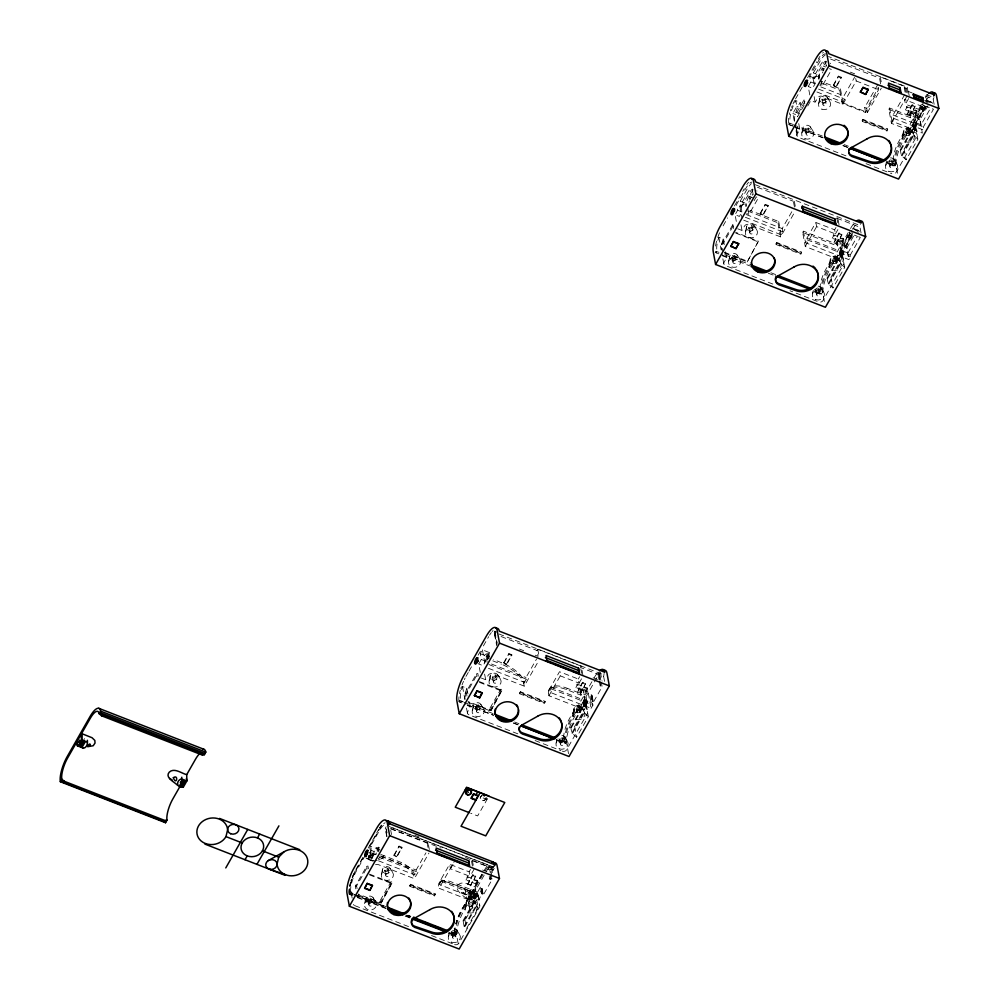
<?xml version="1.0" encoding="UTF-8"?>
<svg xmlns="http://www.w3.org/2000/svg" width="999" height="999" viewBox="0 0 999 999"><rect width="100%" height="100%" fill="white"/><g stroke="black" fill="none" stroke-linecap="round" stroke-linejoin="round"><path stroke-width="0.75" stroke-dasharray="5 3.75" d="M369.33 855.231C369.555 857.791 372.577 851.585 369.155 852.447M376.336 852.909L376.161 854.02M470.766 889.847L470.454 891.533C465.297 892.831 464.697 900.661 472.24 899.862L475.811 893.618L475.661 887.287C471.216 885.526 460.202 878.895 457.092 886.787C455.269 892.744 476.81 906.942 471.316 894.904M465.297 906.83L466.271 901.997M572.989 713.448L573.975 708.628M829.345 264.198L830.331 259.378M902.509 136.001L903.496 131.169M381.468 874.162L382.48 869.342M489.173 680.781L490.172 675.961M745.529 231.543L746.528 226.723M818.693 103.334L819.692 98.514M364.61 903.683L365.634 898.863M472.315 710.301L473.326 705.481M448.414 936.338L449.175 932.729M556.118 742.969L556.88 739.347M728.671 261.064L729.682 256.243M801.835 132.855L802.846 128.034M812.474 293.718L812.974 291.308M885.638 165.509L886.4 161.9M752.884 190.584A8.129 2.46 -68.7 0 0 750.773 193.394L750.724 197.053L749.625 198.976L749.138 196.291L751.298 197.128L751.797 199.812M849.2 232.929L851.373 233.778L851.872 236.463L850.773 238.386L850.274 235.702L848.101 234.852L848.601 237.55L849.699 235.614L849.749 231.968M921.765 109.341L924.587 109.84L925.024 108.254L921.265 106.656L921.765 109.341L922.864 107.405M467.907 693.893L466.845 688.211L462.512 686.525L462.275 687.212A16.271 4.933 -68.7 0 0 460.502 699.188L460.002 702.26L459.69 700.599L462.574 701.723M724.263 244.643L723.201 238.961L718.868 237.275L718.631 237.974A16.271 4.933 -68.7 0 0 716.857 249.95L716.358 253.009L716.046 251.361L719.517 252.522M466.845 688.211L466.695 688.636A16.271 4.933 -68.7 0 0 464.897 695.991L464.96 699.437M723.201 238.961L723.064 239.385A16.271 4.933 -68.7 0 0 721.253 246.753L721.241 249.563M379.657 857.317L379.682 856.63M369.705 854.07L370.604 853.009M481.318 678.034L485.651 679.72L488.211 675.224A3.259 2.785 -10.5 0 1 492.569 673.788L524.225 686.126L538.836 660.501M737.674 228.783L742.007 230.469L744.58 225.986A3.259 2.785 -10.5 0 1 748.925 224.538L780.581 236.875L795.192 211.251M83.079 741.171L84.54 738.598M362.837 857.517L356.119 868.968A19.53 5.919 -68.7 0 0 354.433 872.164M368.219 848.089L378.821 829.182M465.984 676.435L468.256 672.464M469.006 671.128L472.789 664.497M478.096 655.219L480.369 651.236M483.391 645.928L488.686 636.65M723.101 225.861L727.634 217.907M734.452 205.969L739.747 196.691M742.781 191.383L744.292 188.724M795.504 98.988L802.309 87.05M807.617 77.76L816.695 61.851M363.087 857.866L356.268 869.792A17.895 5.42 -68.7 0 0 349.9 893.006M369.892 845.928L378.971 830.007A17.895 5.42 -68.7 0 1 385.164 822.689M480.282 672.414L478.708 663.985L481.281 659.49L480.207 653.708L482.405 649.85L489.622 652.672L490.159 655.556M735.714 213.611L737.637 210.24L736.563 204.458L745.354 189.061A16.271 4.933 -68.7 0 1 751.91 182.08M809.789 94.955L808.228 86.526L810.801 82.03L809.727 76.249L818.518 60.852A16.271 4.933 -68.7 0 1 825.624 53.859M365.422 855.169L356.568 870.678A16.271 4.933 -68.7 0 0 350.774 891.782L349.313 894.342A19.53 5.919 -68.7 0 1 349.475 887.849M753.121 194.33L752.322 189.985A8.129 2.46 -68.7 0 0 747.889 192.27L739.834 206.393L741.283 206.955L740.209 201.174L746.802 189.623A16.271 4.933 -68.7 0 1 751.398 183.654M826.285 66.121L825.474 61.776A8.129 2.46 -68.7 0 0 821.053 64.061L812.999 78.184L814.435 78.746L813.361 72.964L819.954 61.414A16.271 4.933 -68.7 0 1 825.249 54.945M494.218 632.442L494.942 631.156L496.391 631.718L495.292 633.641L494.218 632.442L496.665 645.654M369.742 852.884L371.203 850.324L373.514 851.223L374.126 854.52L371.203 859.664L368.893 858.753L368.481 856.555M365.934 857.804C368.394 862.349 372.652 848.813 370.554 846.178L379.27 830.893A16.271 4.933 -68.7 0 1 385.826 823.913M794.155 120.504L792.856 113.486L796.877 106.418L795.803 100.637L800.137 102.323L801.21 108.117L796.877 106.418M386.725 836.513L385.214 828.371L386.138 826.76M368.893 858.753L371.815 853.621L371.203 850.324M371.203 859.664L370.579 856.355L373.514 851.223M387.013 836.538L385.751 829.757L386.301 828.795L385.214 828.371M741.283 206.955L749.337 192.832A8.129 2.46 -68.7 0 1 753.109 189.41L751.673 188.848M814.435 78.746L822.489 64.623A8.129 2.46 -68.7 0 1 825.524 61.201M352.073 895.416L349.163 894.292L349.825 893.131L352.709 894.267M461.925 702.884L459.028 701.76L459.69 700.599M716.046 251.361L715.384 252.51L749.662 265.834M378.446 851.86L377.759 848.139L376.673 847.726L372.103 855.743A3.259 2.785 -10.5 0 1 375.774 854.12M487.15 662.349L486.001 656.156L486.725 654.869L488.136 658.865M792.407 125.924L789.51 124.8L790.009 121.741A16.271 4.933 -68.7 0 1 795.803 100.637M355.794 888.885L355.294 886.188L366.645 866.295L367.944 866.033L368.444 868.718M465.659 696.34L465.172 693.656L476.523 673.763L477.809 673.501L478.309 676.186M721.528 244.418L732.879 224.525L734.165 224.251L722.814 244.156L721.528 244.418L722.764 251.124M804.058 105.257L797.464 116.808L796.702 112.675L804.02 99.838L805.469 100.4L797.19 115.172L792.856 113.486M487.45 655.144L488.536 654.782L489.223 658.503M749.138 196.291L748.588 197.253A8.129 2.46 -68.7 0 0 745.616 206.381M824.462 68.919L822.289 68.082L821.74 69.043A8.129 2.46 -68.7 0 0 818.78 78.933M822.289 68.082L822.789 70.767L823.888 68.844L823.938 65.185A8.129 2.46 -68.7 0 1 826.523 62M377.759 848.139L378.309 847.177L379.395 847.602L376.461 852.734M357.093 888.611L356.593 885.926L367.944 866.033M466.958 696.078L466.458 693.393L477.809 673.501M487.899 659.19L487.437 656.718L488.536 654.782M489.435 656.842L488.898 653.945L489.622 652.672M740.209 201.174L745.991 203.421L745.254 204.708A3.259 2.785 -10.5 0 0 740.896 206.144L736.563 204.458M818.955 79.396L818.418 76.498L819.143 75.212L813.361 72.964M480.207 653.708L484.54 655.394L485.614 661.176L483.054 665.671L478.708 663.985M740.896 206.144L741.97 211.938L739.41 216.421L735.077 214.735L736.638 223.164M809.727 76.249L814.06 77.934L815.134 83.729L812.562 88.212L808.228 86.526M385.651 907.929L352.51 895.017L353.171 893.868L350.774 891.782M751.298 197.128L750.749 198.089A8.129 2.46 -68.7 0 0 749.75 200.075M752.397 195.205L752.946 194.243M807.754 105.969L810.838 100.574L815.172 102.26L817.731 97.777A3.259 2.785 -10.5 0 1 822.09 96.329L842.319 104.221L843.044 102.934L867.469 112.45L881.343 88.124M754.083 200.749L756.28 196.903L758.441 197.74L748.925 214.423L746.753 213.586M822.115 81.531L819.917 85.377L822.09 86.226L831.605 69.53L829.445 68.694M469.48 702.409L470.267 706.668L467.357 712.387A3.259 2.785 -10.5 0 0 469.13 714.859L517.882 733.853M725.574 251.748L726.623 257.43L723.713 263.149A3.259 2.785 -10.5 0 0 725.486 265.609L775.674 285.165M798.75 123.601L799.787 129.221L796.877 134.94A3.259 2.785 -10.5 0 0 798.651 137.4L845.966 155.844M524.225 686.126L523.763 683.641A22.777 9.528 29.7 0 0 501.398 664.185L502.122 662.911L493.556 659.565M393.931 855.094L399.063 846.103L401.948 847.239L396.978 857.042L393.931 855.094L396.978 857.042M503.796 662.562L508.928 653.571L511.813 654.707L506.843 664.51L503.796 662.562L506.843 664.51M760.152 213.311L765.284 204.333L768.169 205.457L763.199 215.272L760.152 213.311L763.199 215.272M833.316 85.102L838.448 76.124L841.333 77.248L836.363 87.063L833.316 85.102L836.363 87.063M394.081 855.918L399.063 846.103M503.958 663.386L508.928 653.571M760.314 214.136L765.284 204.333M833.466 85.939L838.448 76.124M396.828 856.218L401.948 847.239M506.693 663.686L511.813 654.707M763.049 214.435L768.169 205.457M836.213 86.239L841.333 77.248M842.319 104.221L839.709 90.16L840.446 88.886L820.216 80.994M358.204 894.804L379.907 903.258L379.608 901.61L390.959 881.717L392.395 882.279L381.206 902.996L358.079 893.993M468.069 702.272L489.772 710.726L489.473 709.078L500.824 689.173L502.272 689.747L491.071 710.464L467.957 701.448M379.907 903.258L391.258 883.366L390.959 881.717M489.772 710.726L501.136 690.833L500.824 689.173M381.206 902.996L392.395 882.279M491.071 710.464L502.272 689.747M724.425 253.022L747.215 261.9L758.416 241.184L735.664 232.317M747.215 261.9L758.416 241.184M816.895 91.97L842.894 102.11L844.542 99.213L843.93 95.916L854.532 77.348M878.133 87.225L878.596 89.698L865.596 112.487L843.206 103.759L856.205 80.969L855.743 78.496M780.581 236.875L777.971 222.827L778.708 221.541L749.937 210.327M427.959 847.402L427.16 843.056L427.884 841.782L429.732 851.697M535.214 655.194L538.099 656.318L537.025 650.524L537.762 649.25L581.243 666.196L583.079 676.098M794.455 207.068L793.381 201.286L794.118 200L795.953 209.915M416.458 871.677L379.745 857.379L377.922 860.589L414.635 874.887L416.458 871.677L416.146 870.029L425.961 852.821M523.763 683.641L526.323 679.145L526.011 677.497L536.588 658.965M743.718 220.18L781.156 234.765L782.804 231.88L782.18 228.571L792.157 211.101M409.802 885.526L410.527 884.24L435.239 893.868L434.652 895.978L409.952 886.35L409.802 885.526L434.503 895.154L434.652 895.978M519.667 692.994L520.392 691.708L545.104 701.335L544.53 703.446L519.817 693.818L519.667 692.994L544.368 702.622L544.53 703.446M776.023 243.744L776.76 242.457L801.46 252.085L800.886 254.196L776.173 244.568L776.023 243.744L800.723 253.371L800.886 254.196M409.952 886.35L410.527 884.24M375.562 864.709A3.259 2.785 -10.5 0 1 378.371 864.635L414.36 878.658L428.958 853.034M519.817 693.818L520.392 691.708M776.173 244.568L776.76 242.457M880.619 83.928L879.545 78.147L880.281 76.861L904.982 86.488L906.293 93.569M865.596 112.487L864.684 107.53L877.684 84.74M867.469 112.45L866.707 108.317L878.296 87.987M862.187 120.604L862.924 119.318L887.624 128.946L887.05 131.056L862.337 121.428L862.187 120.604L886.9 130.232L887.05 131.056M862.337 121.428L862.924 119.318M802.672 232.455L803.408 231.169L838.086 244.68L837.349 245.966L802.672 232.455L805.281 246.503L842.12 260.864A3.259 2.785 -10.5 0 1 843.543 264.548L823.039 300.487A3.259 2.785 -10.5 0 1 818.681 301.935L790.009 290.759M549.175 689.435L549.912 688.161M490.621 874.487L491.371 878.558L492.457 878.983L483.304 895.017L482.217 894.605L482.767 893.63L481.618 887.437L480.531 887.012L481.68 893.218L479.058 899.999L439.323 884.515L441.158 881.305L440.846 879.657L449.637 864.247L469.143 871.852L469.98 876.398L450.487 868.793L449.637 864.247M562.325 751.173A3.259 2.785 -10.5 0 0 566.683 749.737L587.187 713.798A3.259 2.785 -10.5 0 0 585.764 710.102L548.926 695.741L548.463 693.269L551.023 688.773L550.711 687.125L559.502 671.715L578.284 679.033L579.058 683.166L560.277 675.848L559.502 671.715M855.469 230.569A8.129 2.46 -68.7 0 1 857.791 231.094L858.865 236.875L860.314 237.437L850.236 255.095L850.549 256.743L848.9 259.628L805.556 242.732L807.192 239.847L806.892 238.199L815.858 222.477L834.652 229.795L835.414 233.916L816.633 226.598L815.858 222.477M439.085 883.203L439.81 881.917M487.587 798.526L477.647 815.933L470.654 813.211M434.503 895.154L435.239 893.868M544.368 702.622L545.104 701.335M800.723 253.371L801.46 252.085M454.62 944.554A3.259 2.785 -10.5 0 0 458.978 943.118L479.483 907.179A3.259 2.785 -10.5 0 0 478.059 903.483L439.048 888.273L454.433 861.313M548.926 695.741L560.277 675.848M805.281 246.503L816.633 226.598M450.487 868.793L454.508 861.737M888.835 109.316L889.572 108.029L911.238 116.471L910.514 117.757L888.835 109.316L891.445 123.364L915.284 132.655A3.259 2.785 -10.5 0 1 916.707 136.339L896.203 172.278A3.259 2.785 -10.5 0 1 892.519 173.913M905.057 92.108L904.257 87.775L904.982 86.488M907.229 92.957L906.418 88.611L907.229 87.2L828.483 56.518M927.971 105.732L919.917 119.855L922.364 133.079L892.02 121.254L893.668 118.357L893.056 115.06L904.557 94.905M566.545 689.585L567.282 688.299L581.73 693.93L580.993 695.217L566.545 689.585A22.777 9.528 29.7 0 0 548.463 693.269M886.9 130.232L887.624 128.946M581.243 666.196L580.519 667.482L603.633 676.485L604.707 682.267M837.674 222.565L836.875 218.232L837.599 216.945L839.435 226.86M891.445 123.364L906.817 96.404M472.44 866.083L471.366 860.289L472.102 859.015L474.013 869.33L469.98 876.398M926.16 106.493L923.476 111.201L905.419 104.158L909.452 97.103M578.284 679.033L579.607 676.723M834.652 229.795L835.963 227.485M469.143 871.852L470.467 869.542M472.49 882.554L476.111 883.965L475.949 883.141L472.34 881.73L470.666 885.763L467.769 884.639L469.605 881.43L465.996 880.019L467.307 876.623L470.916 878.034L471.066 878.858L467.457 877.459L467.307 876.623M582.367 690.022L585.976 691.433L585.826 690.609L582.205 689.198L580.531 693.231L577.634 692.107L579.47 688.898L575.861 687.487L577.172 684.09L580.781 685.501L580.931 686.325L577.322 684.914L577.172 684.09M838.723 240.771L842.332 242.183L842.182 241.358L838.561 239.947L836.887 243.981L834.003 242.857L835.826 239.648L832.217 238.237L833.528 234.852L837.137 236.251L837.299 237.088L833.678 235.677L833.528 234.852M911.875 112.562L915.496 113.973L915.334 113.149L911.725 111.738L910.052 115.772L907.154 114.648L908.99 111.438L905.381 110.04L906.692 106.643L910.301 108.042L910.451 108.879L906.842 107.467L906.692 106.643M465.996 880.019L467.457 877.459M575.861 687.487L577.322 684.914M832.217 238.237L833.678 235.677M905.381 110.04L906.842 107.467M579.058 683.166L581.743 678.458M835.414 233.916L838.773 228.034M467.769 884.639L469.455 880.606L465.834 879.195M470.916 878.034L472.752 874.824L475.636 875.948L473.963 879.982L477.572 881.393L476.111 883.965M577.634 692.107L579.32 688.074L575.711 686.663M580.781 685.501L582.617 682.292L585.501 683.416L583.828 687.449L587.437 688.86L585.976 691.433M834.003 242.857L835.676 238.823L832.067 237.412M837.137 236.251L838.973 233.042L841.857 234.178L840.184 238.212L843.793 239.623L842.332 242.183M907.154 114.648L908.84 110.614L905.219 109.203M910.301 108.042L912.137 104.845L915.022 105.969L913.348 110.002L916.957 111.413L915.496 113.973M471.066 878.858L472.752 874.824M580.931 686.325L582.617 682.292M837.299 237.088L838.973 233.042M910.451 108.879L912.137 104.845M580.993 695.217L579.919 689.422L580.656 688.149L587.874 690.958L591.096 708.316L549.188 691.982A22.777 9.528 29.7 0 1 567.282 688.299M837.349 245.966L836.275 240.185L837.012 238.898L844.23 241.708L845.304 247.502L846.752 248.064L848.9 259.628M910.514 117.757L909.44 111.975L910.176 110.689L917.394 113.499L918.468 119.293L919.917 119.855M470.666 885.763L472.34 881.73M473.963 879.982L475.636 875.948M582.205 689.198L580.382 692.407L577.484 691.283M583.828 687.449L585.501 683.416M838.561 239.947L836.737 243.157L833.84 242.033M840.184 238.212L841.857 234.178M910.052 115.772L911.725 111.738M913.348 110.002L915.022 105.969M468.194 894.53L471.116 889.397L473.426 890.296L474.038 893.606L471.116 898.738L468.806 897.839L468.194 894.53L470.504 895.429L471.116 898.738M931.068 96.491L925.286 94.243L924.475 95.654L933.153 99.038L934.227 104.82M578.846 705.431L579.457 708.728L581.63 709.577L581.006 706.268L576.923 705.519L569.592 718.356A16.271 4.933 -68.7 0 0 563.873 734.565L563.411 739.297L563.723 740.958L566.271 741.945L565.471 743.356L555.357 739.422M835.201 256.181L835.813 259.49L837.986 260.327L837.374 257.03L833.278 256.268L825.948 269.106A16.271 4.933 -68.7 0 0 820.229 285.314L820.079 291.708A3.259 2.785 -10.5 0 1 817.482 292.195L814.672 291.171M908.366 127.972L908.978 131.281L911.138 132.13L910.526 128.821L906.443 128.059L899.112 140.896A16.271 4.933 -68.7 0 0 893.381 157.118L892.931 161.85L893.243 163.499L895.791 164.498L894.992 165.909L886.325 162.525M475.949 883.141L477.422 880.569L473.801 879.157M585.826 690.609L587.287 688.036L583.678 686.625M842.182 241.358L843.643 238.786L840.034 237.387M915.334 113.149L916.807 110.577L913.186 109.178M481.88 874.212L461.438 910.027A19.53 5.919 -68.7 0 0 455.769 923.813M482.03 874.262L461.588 910.077A19.53 5.919 -68.7 0 0 455.906 923.875M591.895 681.73L571.453 717.544A19.53 5.919 -68.7 0 0 564.51 742.869L555.432 739.285M848.251 232.492L827.809 268.294A19.53 5.919 -68.7 0 0 820.866 293.619L821.528 292.457L821.827 294.118L813.161 290.734M921.415 104.283L900.973 140.085A19.53 5.919 -68.7 0 0 894.018 165.409L886.8 162.6M468.806 897.839L471.728 892.706L471.116 889.397M470.504 895.429L473.426 890.296M482.992 874.45L461.75 911.675A16.271 4.933 -68.7 0 0 455.956 932.779L454.495 935.339A19.53 5.919 -68.7 0 1 455.319 925.549M915.846 122.677L921.053 124.788L930.581 108.104L925.524 106.131L915.996 122.827L915.009 117.445L923.8 102.048M581.006 706.268L579.083 706.355L571.765 719.193A16.271 4.933 -68.7 0 0 565.971 740.296L566.271 741.945M581.63 709.577L586.75 700.599L585.676 694.804L587.874 690.958M598.963 679.495L597.877 673.626L598.975 671.69L600.337 679.045M837.374 257.03L835.439 257.118L828.121 269.955A16.271 4.933 -68.7 0 0 822.327 291.046L821.827 294.118M844.23 241.708L842.032 245.567L843.106 251.348L837.986 260.327M848.101 234.852L847.552 235.826A8.129 2.46 -68.7 0 0 844.654 246.366L839.872 244.718A3.259 2.785 -10.5 0 0 838.448 241.021L836.275 240.185M910.526 128.821L908.603 128.908L901.285 141.746A16.271 4.933 -68.7 0 0 895.491 162.837L895.791 164.498M911.138 132.13L916.27 123.139L915.196 117.358L917.394 113.499M921.265 106.656L920.716 107.617A8.129 2.46 -68.7 0 0 917.819 118.157L915.009 117.445M599.687 679.782L598.963 673.264L601.048 680.893M484.19 875.112L463.761 910.926A19.53 5.919 -68.7 0 0 456.805 936.238L458.391 944.779M850.411 233.329L829.982 269.143A19.53 5.919 -68.7 0 0 823.026 294.468L824.612 302.997M923.576 105.12L903.146 140.934A19.53 5.919 -68.7 0 0 896.19 166.259L897.776 174.788M579.457 708.728L584.59 699.75L583.516 693.968A3.259 2.785 -10.5 0 0 582.092 690.272L579.919 689.422M835.813 259.49L840.946 250.499L839.872 244.718M908.978 131.281L914.097 122.29L913.036 116.508A3.259 2.785 -10.5 0 0 911.6 112.812L909.44 111.975M850.274 235.702L849.724 236.663A8.129 2.46 -68.7 0 0 846.827 247.215L847.901 252.997L842.844 251.024L841.845 245.654A35.19 10.652 -68.7 0 0 849.887 232.168M491.958 876.26L490.696 869.48L487.974 869.592L490.172 865.746L490.859 869.455L493.031 870.304L494.567 867.607L494.268 865.958M917.894 118.581L926.685 103.172M570.766 727.26L582.479 706.718L586.351 705.931L588.349 716.67L576.623 737.212L571.828 733.041L570.766 727.26L574.637 726.473L586.351 705.931M827.122 278.009L838.835 257.48L842.706 256.681L844.704 267.432L832.979 287.962L828.196 283.791L827.122 278.009L830.993 277.223L842.706 256.681M900.274 149.8L912 129.271L915.871 128.471L917.869 139.223L906.143 159.753L901.348 155.594L900.274 149.8L904.157 149.013L915.871 128.471M842.881 251.036A3.259 0.987 -68.7 0 1 841.42 256.231A3.259 0.987 -68.7 0 1 840.296 254.508A3.259 0.987 -68.7 0 1 842.881 251.036L852.359 234.34L851.61 230.319M449.038 932.641L453.359 934.327L454.021 933.166L455.956 932.779M492.032 866.545L491.371 867.706L493.319 867.307L493.968 866.158M845.304 247.502L852.634 234.665M918.468 119.293L925.786 106.456M479.058 899.999L477.597 892.144L480.531 887.012M490.696 869.48L492.345 866.583L391.183 827.247L390.522 828.408L440.946 848.051M571.478 727.534L583.204 707.005M827.846 278.296L839.56 257.754M900.998 150.087L912.724 129.545M490.859 869.455L491.595 868.181L471.366 860.289M591.121 694.767L592.27 700.961L591.171 702.884L590.022 696.69L591.121 694.767L591.845 695.042L592.632 701.885L593.356 702.172L602.135 686.763L601.323 682.354M482.217 894.605L481.068 888.398L481.618 887.437M846.752 248.064L854.807 233.941M450.961 932.554L455.294 934.24L454.632 935.401A19.53 5.919 -68.7 0 1 455.094 927.297M463.061 920.641L474.775 900.099L476.723 899.699L478.246 907.966L466.533 928.508L464.135 926.423L463.061 920.641L464.997 920.241L476.723 899.699M564.51 742.869L565.159 741.708L557.942 738.898M592.632 701.885L591.845 695.042M894.018 165.409L894.679 164.248L886.013 160.876M463.786 920.916L475.499 900.386M481.068 888.398L482.155 888.823L477.572 896.852A3.259 2.785 -10.5 0 0 476.148 893.156L450.861 883.303A15.46 6.469 29.7 0 0 438.598 885.801L439.048 888.273M591.096 708.316L592.919 705.107L591.47 697.252L592.207 695.966L591.483 695.691M448.376 933.078L455.606 935.888L457.142 933.203A3.259 2.785 -10.5 0 1 452.784 934.639M603.633 676.485L604.133 673.426M861.063 233.029L859.989 227.248L860.489 224.176M933.153 99.038L933.953 97.627M571.828 733.041L583.553 712.499L582.479 706.718M828.196 283.791L839.909 263.261L838.835 257.48M901.348 155.594L913.074 135.052L912 129.271M572.552 733.328L584.278 712.786L583.553 712.499M828.908 284.078L840.634 263.536L839.909 263.261M902.072 155.869L913.798 135.327L913.074 135.052M491.371 878.558L490.821 879.52L489.735 879.095L491.933 875.249M847.901 252.997L857.417 236.313L852.359 234.34M464.135 926.423L475.849 905.881L474.775 900.099M599.238 680.968L600.324 686.837L602.135 686.763M464.86 926.697L476.573 906.168L475.849 905.881M893.668 118.357L924.013 130.182L923.401 126.885L933.466 109.228L932.03 108.666M474.1 893.78L473.126 896.428M473.489 896.44L474.388 893.63L471.728 892.706M379.333 857.829L378.221 858.728M915.246 124.188C913.148 125.312 914.247 129.158 915.321 125.387C915.534 120.867 909.664 126.948 914.135 127.235M373.401 860.526L372.04 860.863L366.695 858.778M907.229 87.2L907.991 91.334L911.138 92.32M371.803 856.967C375.799 851.785 368.681 856.168 373.389 857.579M912.686 126.673L913.81 123.626M840.646 251.835C837.574 253.159 840.921 257.542 842.032 253.996C842.232 250.287 840.371 252.884 839.522 254.882M842.194 252.472L840.971 255.444M584.29 701.086C581.218 702.397 584.565 706.78 585.676 703.246C586.001 699.587 583.94 702.097 583.166 704.133M585.726 701.648L584.615 704.695M470.517 892.095C467.619 894.717 470.791 896.228 470.629 892.169C460.027 883.765 460.089 894.904 469.405 895.141M472.827 892.994C468.981 894.917 474.812 899.562 475.799 895.778C476.398 892.032 472.028 892.881 471.715 896.041M475.861 894.18L474.75 897.227M474.525 893.68L473.214 895.004L473.451 896.627M372.252 860.876C376.261 861.65 387.2 858.278 383.266 852.209M465.172 693.656L466.458 693.393M355.294 886.188L356.593 885.926M453.359 934.327L455.294 933.928L450.974 932.242M379.732 859.365L378.534 859.477M464.173 893.106C466.72 893.755 465.846 889.697 463.948 889.535M736.987 257.143L735.776 256.88A6.119 5.245 -10.5 0 0 728.583 263.324A6.119 5.245 -10.5 0 0 737.811 266.396A6.119 5.245 -10.5 0 0 738.161 257.667L737.137 257.205M480.631 706.393L479.408 706.118A6.119 5.245 -10.5 0 0 472.227 712.574A6.119 5.245 -10.5 0 0 481.443 715.634A6.119 5.245 -10.5 0 0 481.805 706.917L480.781 706.455M887.836 162.962L890.633 163.986A3.259 2.785 -10.5 0 0 893.243 163.499M558.316 740.421L561.113 741.445A3.259 2.785 -10.5 0 0 563.723 740.958M830.556 59.053L879.545 78.147M904.257 87.775L906.418 88.611M907.991 91.334L912.162 92.957M926.685 100.337L928.858 101.186M930.306 101.748L931.742 102.31M924.525 100.762L927.334 101.473A8.129 2.46 -68.7 0 0 925.499 100.574M850.361 72.14L854.682 73.826M823.388 66.159L825.561 66.995M922.626 106.568L904.557 99.538L905.419 104.158M856.205 80.969L878.596 89.698M922.427 108.991L924.587 109.84M838.598 76.948L841.483 78.072M912.287 105.669L915.171 106.793M907.005 113.824L909.889 114.947M913.036 116.508L915.196 117.358M822.377 83.404L839.709 90.16M810.801 82.03L815.134 83.729M914.097 122.29L916.27 123.139M820.816 86.901L843.93 95.916M893.056 115.06L923.401 126.885M818.543 89.086L844.542 99.213M864.684 107.53L866.707 108.317M913.536 128.759L914.26 129.033M906.443 128.059L908.603 128.908M863.074 120.155L887.774 129.783M796.702 112.675L798.139 113.237M790.321 123.389L792.682 124.313M822.439 136.101L789.21 123.152L789.51 124.8M844.118 144.543L848.451 146.241M788.548 124.301L792.881 125.999M794.33 126.561L823.226 137.812M843.044 145.504L847.789 147.39M793.855 126.486L822.751 137.75M842.969 145.642L847.314 147.328M795.454 127.535L799.787 129.221M866.033 163.661L891.845 173.726M755.319 184.728L860.788 225.824M757.404 187.263L793.381 201.286M836.875 218.232L859.989 227.248M853.533 228.546L855.693 229.395M857.142 229.957L858.591 230.519M750.724 197.053L752.896 197.889M849.699 235.614L851.872 236.463M849.262 237.2L851.435 238.049M765.434 205.157L768.331 206.281M839.123 233.878L842.02 235.002M848.601 237.55L850.773 238.386M747.764 211.051L777.971 222.827M842.681 250.886L843.406 251.161M737.637 210.24L741.97 211.938M840.946 250.499L843.106 251.348M746.203 214.548L782.18 228.571M806.892 238.199L850.236 255.095M807.192 239.847L850.549 256.743M745.366 217.282L782.804 231.88M840.371 256.968L841.096 257.243M833.278 256.268L835.439 257.118M776.91 243.294L801.61 252.922M735.788 233.129L758.566 242.008M724.312 252.21L747.065 261.076M724.712 254.733L749.275 264.31M770.953 272.752L776.735 275.012M814.297 289.648L822.639 292.707M768.368 273.276L774.625 275.599M722.289 255.744L726.623 257.43M498.963 633.965L604.432 675.074M597.877 673.626L598.601 673.9M501.036 636.5L537.025 650.524M519.38 649.025L523.701 650.699M593.144 677.772L597.477 679.457M509.078 654.407L511.975 655.531M582.767 683.116L585.651 684.24M583.516 693.968L585.676 694.804M486.001 656.156L487.437 656.718M590.022 696.69L591.47 697.252M492.819 660.851L501.398 664.185M592.27 700.961L592.994 701.248M586.326 700.124L587.05 700.411M481.281 659.49L485.614 661.176M584.59 699.75L586.75 700.599M491.471 664.035L526.011 677.497M550.711 687.125L592.619 703.446M488.886 664.56L526.323 679.145M551.023 688.773L592.919 705.107M488.486 668.319L524.5 682.354A22.777 9.528 29.7 0 0 502.122 662.911M584.015 706.206L584.74 706.493M576.923 705.519L579.083 706.355M520.554 692.532L545.254 702.16M479.308 681.555L502.422 690.571M479.458 682.379L501.136 690.833M489.473 709.078L490.921 709.64M460.801 700.848L463.161 701.76M464.023 702.297L492.919 713.548M514.597 722.002L518.931 723.688M467.295 704.944L493.706 715.272M513.523 722.964L518.269 724.849M467.22 705.069L493.231 715.209M513.461 723.089L517.794 724.774M467.382 705.544L470.267 706.668M535.089 740.559L560.889 750.624M483.191 797.964L486.863 799.4M414.722 835.276L419.043 836.95M389.098 826.498L494.567 867.607M465.447 857.604L491.608 867.869M390.459 828.758L427.16 843.056M385.751 829.757L386.838 830.181M482.554 870.017L486.888 871.702M399.213 846.94L402.098 848.064M472.902 875.648L475.786 876.785M467.619 883.815L470.504 884.939M379.882 849.812L370.554 846.178L369.767 847.552L370.691 852.497L376.036 854.582M481.68 893.218L482.767 893.63M380.769 854.42L401.248 862.462A15.46 6.469 29.7 0 1 414.635 874.887M477.597 892.144L451.598 882.017A15.46 6.469 29.7 0 0 439.323 884.515M476.461 892.656L477.185 892.944M380.631 855.931L400.524 863.735A15.46 6.469 29.7 0 1 413.898 876.173L414.36 878.658M380.856 856.268L416.146 870.029M440.846 879.657L480.581 895.141M470.454 891.533L475.811 893.618L474.887 888.648M371.815 853.621L374.5 854.532M441.158 881.305L480.894 896.79M368.044 855.506L370.579 856.355M368.094 856.205L373.414 858.278M474.15 898.75L474.875 899.025M367.12 858.753L372.465 860.838M410.689 885.064L435.389 894.692M369.43 874.088L392.557 883.104M369.593 874.924L391.258 883.366M379.608 901.61L381.044 902.172M357.492 895.554L386.301 906.78M407.917 915.196L410.801 916.32M451.136 932.042L454.021 933.166M352.997 894.055L350.112 892.931L352.51 895.017M354.433 894.617L386.138 906.98M407.754 915.396L410.626 916.52M354.158 894.829L385.939 907.217M406.168 915.096L410.502 916.782M405.819 915.796L410.139 917.482M357.355 897.601L386.326 908.74M405.132 916.108L411.288 918.506M354.932 905.706L411.276 927.659M431.506 935.551L453.184 943.993M471.803 899.887L470.541 896.265L458.578 891.058M373.089 899.837L374.113 900.299A6.119 5.245 -10.5 0 1 373.751 909.015A6.119 5.245 -10.5 0 1 364.523 905.956A6.119 5.245 -10.5 0 1 371.715 899.5L372.927 899.774L371.066 899.812M473.051 896.54L474.587 893.855M913.798 135.327L917.869 139.223M840.634 263.536L844.704 267.432M584.278 712.786L588.349 716.67M476.573 906.168L478.246 907.966M894.117 159.515L896.865 163.736M810.314 126.848L813.061 131.081M820.953 287.712L823.7 291.945M737.15 255.057L739.897 259.29M564.597 736.962L567.345 741.183M480.794 704.307L483.541 708.528M456.893 930.344L459.64 934.564M373.089 897.676L375.836 901.91M827.16 97.328L829.894 101.561M753.995 225.537L756.73 229.77M497.639 674.787L500.374 679.02M389.935 868.156L392.682 872.389M910.963 129.982L913.685 134.228M837.799 258.192L840.521 262.437M581.443 707.442L584.165 711.688M473.738 900.823L476.461 905.057M832.567 260.627L833.216 263.261M576.198 709.864L576.86 712.499M468.506 903.246L469.542 908.004M796.066 128.109L797.589 134.615L796.515 128.684M815.634 289.747L816.832 295.254M748.676 227.572L749.874 233.079M731.83 257.093L733.029 262.6M559.278 738.998L560.464 744.505M492.32 676.822L493.518 682.317M475.474 706.343L476.673 711.85M451.573 932.379L452.772 937.886M384.615 870.191L385.814 875.698M367.769 899.712L368.968 905.219M916.533 132.018L913.311 114.66M843.368 260.227L840.147 242.869M587.012 709.477L583.791 692.12M927.234 102.672L925.286 94.243M925.024 108.254L924.525 105.569L922.364 104.72L923.476 111.201M923.925 110.177L923.426 107.492L922.876 108.454A8.129 2.46 -68.7 0 0 919.979 119.006L921.053 124.788M916.807 110.577L916.957 111.413M908.366 91.234L909.177 95.642M910.176 110.689L911.238 116.471M908.84 110.614L908.99 111.438M909.028 131.706A1.623 1.399 -10.5 0 1 906.68 133.142A1.623 1.399 -10.5 0 1 906.53 130.719A1.623 1.399 -10.5 0 1 909.028 131.706L909.527 134.39A1.623 1.399 -10.5 0 1 907.179 135.827A1.623 1.399 -10.5 0 1 907.03 133.404A1.623 1.399 -10.5 0 1 909.527 134.39M905.793 132.005L906.293 134.69M904.157 149.013L906.143 159.753M889.572 108.029L892.02 121.254M880.281 76.861L882.117 86.776M894.679 164.248L894.992 165.909M892.182 161.226L893.143 166.383A1.623 1.399 -10.5 0 1 890.796 167.82A1.623 1.399 -10.5 0 1 890.646 165.409A1.623 1.399 -10.5 0 1 893.143 166.383M888.948 161.526L889.909 166.696M840.446 88.886L842.894 102.11M843.044 102.934L843.206 103.759M825.236 99.038A1.623 1.399 -10.5 0 1 822.889 100.474A1.623 1.399 -10.5 0 1 822.726 98.064A1.623 1.399 -10.5 0 1 825.236 99.038L826.185 104.208A1.623 1.399 -10.5 0 1 823.838 105.644A1.623 1.399 -10.5 0 1 823.688 103.234A1.623 1.399 -10.5 0 1 826.185 104.208M821.016 80.432L822.09 86.226M819.143 75.212L819.679 78.109M822.002 99.351L822.951 104.508M843.643 238.786L843.793 239.623M812.999 78.184L814.36 85.527M814.135 96.641L815.172 102.26M837.012 238.898L838.086 244.68M835.676 238.823L835.826 239.648M804.02 99.838L804.794 103.971M808.391 128.559A1.623 1.399 -10.5 0 1 806.031 129.995A1.623 1.399 -10.5 0 1 805.881 127.585A1.623 1.399 -10.5 0 1 808.391 128.559L809.34 133.729A1.623 1.399 -10.5 0 1 806.992 135.165A1.623 1.399 -10.5 0 1 806.842 132.755A1.623 1.399 -10.5 0 1 809.34 133.729M805.157 128.871L806.106 134.041M830.993 277.223L832.979 287.962M796.94 135.564L795.154 125.799M803.408 231.169L805.556 242.732M778.708 221.541L781.156 234.765M747.851 208.641L748.925 214.423M745.991 203.421L746.515 206.318M739.834 206.393L742.007 218.144M740.971 224.85L742.007 230.469M732.879 224.525L733.628 228.546M718.868 237.275L721.241 250.062M723.788 263.761L721.99 254.008M600.424 672.265L602.06 681.068M598.963 673.264L600.062 679.133M599.962 681.243L601.048 687.125M592.207 695.966L593.356 702.172M587.287 688.036L587.437 688.86M580.781 668.918L581.58 673.264M580.656 688.149L581.73 693.93M579.32 688.074L579.47 688.898M574.637 726.473L576.623 737.212M568.518 753.671L566.67 743.706A19.53 5.919 -68.7 0 1 573.626 718.393L596.328 678.596A19.53 5.919 -68.7 0 1 599.837 673.463M565.159 741.708L565.471 743.356M537.762 649.25L539.335 657.742M494.942 631.156L497.127 642.906M494.942 632.717L497.115 644.467M494.567 633.366L496.478 643.643M487.812 654.507L488.511 658.229M486.725 654.869L487.649 659.827M482.405 649.85L484.815 662.874M484.615 674.1L485.651 679.72M476.523 673.763L477.023 676.448M462.512 686.525L464.885 699.3M467.42 713.011L465.522 702.684M492.345 866.583L493.031 870.304M491.595 868.181L492.395 872.514M489.61 869.055L490.359 873.126M490.322 876.797L490.821 879.52M489.235 876.385L489.735 879.095M482.155 888.823L483.304 895.017M477.422 880.569L477.572 881.393M477.859 895.004L479.77 905.331M469.455 880.606L469.605 881.43M472.777 907.691A1.623 1.399 -10.5 0 0 470.267 906.717A1.623 1.399 -10.5 0 0 470.417 909.14A1.623 1.399 -10.5 0 0 472.777 907.691L471.978 902.522A1.786 1.536 -10.5 0 0 469.218 901.448A1.786 1.536 -10.5 0 0 469.393 904.095A1.786 1.536 -10.5 0 0 471.978 902.522M464.997 920.241L466.533 928.508M455.294 934.24L455.606 935.888M390.721 830.206L391.533 834.54M386.301 828.795L387.063 832.866M378.309 847.177L378.996 850.898M376.673 847.726L377.372 851.435M366.645 866.295L367.145 868.98M351.386 893.943L352.172 898.188M349.825 893.131L350.125 894.792L351.673 892.095A3.259 2.785 -10.5 0 0 352.485 895.466M819.192 289.41L819.979 294.593A1.623 1.399 -10.5 0 1 817.632 296.029A1.623 1.399 -10.5 0 1 817.482 293.619A1.623 1.399 -10.5 0 1 819.979 294.593M752.235 227.235A1.786 1.536 -10.5 0 1 749.65 228.821A1.786 1.536 -10.5 0 1 749.475 226.161A1.786 1.536 -10.5 0 1 752.235 227.235L753.034 232.417A1.623 1.399 -10.5 0 1 750.674 233.853A1.623 1.399 -10.5 0 1 750.524 231.443A1.623 1.399 -10.5 0 1 753.034 232.417M735.389 256.755A1.786 1.536 -10.5 0 1 732.804 258.341A1.786 1.536 -10.5 0 1 732.629 255.682A1.786 1.536 -10.5 0 1 735.389 256.755L736.188 261.938A1.623 1.399 -10.5 0 1 733.828 263.374A1.623 1.399 -10.5 0 1 733.678 260.964A1.623 1.399 -10.5 0 1 736.188 261.938M562.837 738.661A1.786 1.536 -10.5 0 1 560.252 740.247A1.786 1.536 -10.5 0 1 560.077 737.587A1.786 1.536 -10.5 0 1 562.837 738.661L563.623 743.843A1.623 1.399 -10.5 0 1 561.276 745.279A1.623 1.399 -10.5 0 1 561.126 742.869A1.623 1.399 -10.5 0 1 563.623 743.843M495.879 676.473A1.786 1.536 -10.5 0 1 493.294 678.059A1.786 1.536 -10.5 0 1 493.119 675.411A1.786 1.536 -10.5 0 1 495.879 676.473L496.678 681.655A1.623 1.399 -10.5 0 1 494.318 683.091A1.623 1.399 -10.5 0 1 494.168 680.681A1.623 1.399 -10.5 0 1 496.678 681.655M479.033 706.006A1.786 1.536 -10.5 0 1 476.448 707.579A1.786 1.536 -10.5 0 1 476.273 704.932A1.786 1.536 -10.5 0 1 479.033 706.006L479.82 711.176A1.623 1.399 -10.5 0 1 477.472 712.624A1.623 1.399 -10.5 0 1 477.322 710.202A1.623 1.399 -10.5 0 1 479.82 711.176M455.132 932.042L455.931 937.224A1.623 1.399 -10.5 0 1 453.571 938.66A1.623 1.399 -10.5 0 1 453.421 936.238A1.623 1.399 -10.5 0 1 455.931 937.224M388.174 869.854A1.786 1.536 -10.5 0 1 385.589 871.44A1.786 1.536 -10.5 0 1 385.427 868.78A1.786 1.536 -10.5 0 1 388.174 869.854L388.973 875.037A1.623 1.399 -10.5 0 1 386.625 876.473A1.623 1.399 -10.5 0 1 386.463 874.063A1.623 1.399 -10.5 0 1 388.973 875.037M371.328 899.375A1.786 1.536 -10.5 0 1 368.743 900.961A1.786 1.536 -10.5 0 1 368.581 898.301A1.786 1.536 -10.5 0 1 371.328 899.375L372.127 904.557A1.623 1.399 -10.5 0 1 369.78 905.993A1.623 1.399 -10.5 0 1 369.618 903.583A1.623 1.399 -10.5 0 1 372.127 904.557M836.038 259.89A1.786 1.536 -10.5 0 1 833.453 261.476A1.786 1.536 -10.5 0 1 833.278 258.816A1.786 1.536 -10.5 0 1 836.038 259.89L836.375 262.6A1.623 1.399 -10.5 0 1 834.015 264.036A1.623 1.399 -10.5 0 1 833.865 261.613A1.623 1.399 -10.5 0 1 836.375 262.6M579.682 709.14A1.786 1.536 -10.5 0 1 577.097 710.714A1.786 1.536 -10.5 0 1 576.923 708.066A1.786 1.536 -10.5 0 1 579.682 709.14L580.007 711.837A1.623 1.399 -10.5 0 1 577.659 713.274A1.623 1.399 -10.5 0 1 577.509 710.863A1.623 1.399 -10.5 0 1 580.007 711.837M794.405 121.354L794.417 118.544A16.271 4.933 -68.7 0 1 800.137 102.323M349.775 886.238A19.53 5.919 -68.7 0 1 350.587 882.829M351.099 881.056A19.53 5.919 -68.7 0 1 351.685 879.257M352.335 877.459A19.53 5.919 -68.7 0 1 353.034 875.673M353.783 873.925A19.53 5.919 -68.7 0 1 355.407 870.591M356.256 869.03A19.53 5.919 -68.7 0 1 356.693 868.281M493.106 866.52A16.271 4.933 -68.7 0 1 493.319 867.307M485.227 870.591A16.271 4.933 -68.7 0 1 489.747 865.421M484.29 870.291A19.53 5.919 -68.7 0 1 488.661 864.197M379.832 827.771A19.53 5.919 -68.7 0 1 381.593 825.199M486.463 871.128A19.53 5.919 -68.7 0 1 490.821 865.047M379.695 827.721A19.53 5.919 -68.7 0 1 381.456 825.137M349.163 894.292A19.53 5.919 -68.7 0 1 349.338 887.799M349.625 886.188A19.53 5.919 -68.7 0 1 350.437 882.766M350.961 880.993A19.53 5.919 -68.7 0 1 351.548 879.195M352.185 877.409A19.53 5.919 -68.7 0 1 353.646 873.875M452.023 931.243A1.786 1.536 -10.5 0 1 454.995 931.53A1.786 1.536 -10.5 0 1 453.296 933.753A1.786 1.536 -10.5 0 1 451.76 931.592M454.145 928.733A4.071 3.484 -10.5 0 1 457.392 932.267A4.071 3.484 -10.5 0 1 453.571 935.688A4.071 3.484 -10.5 0 1 449.363 933.029M354.32 905.394A3.259 2.785 -10.5 0 1 353.446 904.445M856.905 231.131A8.129 2.46 -68.7 0 1 859.24 231.656M852.684 229.358A19.53 5.919 -68.7 0 1 857.042 223.264M850.524 228.509A19.53 5.919 -68.7 0 1 854.02 223.364M746.802 184.59A19.53 5.919 -68.7 0 1 748.551 182.268M715.559 246.016A19.53 5.919 -68.7 0 1 717.182 239.211M717.769 237.425A19.53 5.919 -68.7 0 1 719.867 232.093M854.507 229.62A8.129 2.46 -68.7 0 1 856.343 230.532M852.784 228.546A8.129 2.46 -68.7 0 1 854.182 229.683M816.857 288.149A1.786 1.536 -10.5 0 1 819.18 289.685A1.786 1.536 -10.5 0 1 816.47 290.934A1.786 1.536 -10.5 0 1 816.433 288.336M818.206 286.114A4.071 3.484 -10.5 0 1 820.541 291.646A4.071 3.484 -10.5 0 1 813.673 291.121M852.784 233.291A35.19 10.652 -68.7 0 1 844.729 246.778M756.73 190.821A8.129 2.46 -68.7 0 1 757.005 191.059M748.888 202.223A8.129 2.46 -68.7 0 1 749.3 201.136M594.168 677.759A19.53 5.919 -68.7 0 1 598.526 671.665M489.56 635.189A19.53 5.919 -68.7 0 1 491.321 632.604M492.195 631.505A19.53 5.919 -68.7 0 1 493.044 630.556M459.028 701.76A19.53 5.919 -68.7 0 1 459.203 695.267M459.49 693.656A19.53 5.919 -68.7 0 1 460.302 690.234M460.826 688.461A19.53 5.919 -68.7 0 1 461.413 686.663M462.062 684.864A19.53 5.919 -68.7 0 1 463.511 681.33M464.298 679.632A19.53 5.919 -68.7 0 1 465.134 677.996M484.54 655.394A3.259 2.785 -10.5 0 1 488.898 653.945M561.85 735.364A4.071 3.484 -10.5 0 1 565.059 739.135A4.071 3.484 -10.5 0 1 560.689 742.332A4.071 3.484 -10.5 0 1 557.005 738.898M486.188 797.677A3.009 2.572 -10.5 0 1 482.567 800.536A3.009 2.572 -10.5 0 1 480.519 796.927M480.956 796.34A3.009 2.572 -10.5 0 1 482.255 795.554A2.847 2.435 -10.5 0 0 480.432 798.651A2.847 2.435 -10.5 0 0 483.591 800.374A2.847 2.435 -10.5 0 0 486.026 797.702M826.273 61.201A8.129 2.46 -68.7 0 1 826.56 61.439M931.006 102.31A8.129 2.46 -68.7 0 1 932.392 103.446M925.848 101.149A19.53 5.919 -68.7 0 1 930.206 95.055M925.436 97.49A19.53 5.919 -68.7 0 1 928.046 94.206M818.206 59.191A19.53 5.919 -68.7 0 1 819.954 56.381M822.564 53.109A19.53 5.919 -68.7 0 1 823.401 52.31M788.411 123.252A19.53 5.919 -68.7 0 1 788.723 117.807M789.385 114.51A19.53 5.919 -68.7 0 1 789.822 112.775M790.346 111.001A19.53 5.919 -68.7 0 1 790.933 109.216M791.57 107.417A19.53 5.919 -68.7 0 1 792.282 105.632M793.031 103.884A19.53 5.919 -68.7 0 1 794.655 100.537M814.06 77.934A3.259 2.785 -10.5 0 1 818.418 76.498M830.394 63.224A8.129 2.46 -68.7 0 1 830.531 63.749M826.111 66.034A8.129 2.46 -68.7 0 1 826.635 65.16M822.464 72.927A8.129 2.46 -68.7 0 1 822.914 71.866M823.401 70.842A8.129 2.46 -68.7 0 1 823.913 69.88M926.672 102.31A8.129 2.46 -68.7 0 1 929.507 102.323M889.122 160.814A1.623 1.399 -10.5 0 1 891.845 160.452A1.623 1.399 -10.5 0 1 890.933 162.725A1.623 1.399 -10.5 0 1 888.985 161.164M890.496 157.879A4.071 3.484 -10.5 0 1 894.605 160.926A4.071 3.484 -10.5 0 1 891.083 164.823A4.071 3.484 -10.5 0 1 886.588 162.2M928.62 102.36A8.129 2.46 -68.7 0 1 930.806 102.36M475.187 898.001A3.259 0.987 -68.7 0 0 476.66 892.819A3.259 0.987 -68.7 0 0 474.075 896.29A3.259 0.987 -68.7 0 0 475.187 898.001M475.911 898.288A3.259 0.987 -68.7 0 0 477.372 893.094A3.259 0.987 -68.7 0 0 474.787 896.565A3.259 0.987 -68.7 0 0 475.911 898.288M367.782 902.784A4.071 3.484 -10.5 0 0 373.589 899.1A4.071 3.484 -10.5 0 0 367.282 896.765A4.071 3.484 -10.5 0 0 367.782 902.784M451.66 942.244A6.119 5.245 -10.5 0 0 460.389 936.7A6.119 5.245 -10.5 0 0 450.899 933.178A6.119 5.245 -10.5 0 0 451.66 942.244M468.431 905.918A4.071 3.484 -10.5 0 0 474.238 902.234A4.071 3.484 -10.5 0 0 467.919 899.899A4.071 3.484 -10.5 0 0 468.431 905.918M468.519 912.686A6.094 5.207 -10.5 0 0 477.21 907.179A6.094 5.207 -10.5 0 0 467.757 903.683A6.094 5.207 -10.5 0 0 468.519 912.686M384.627 873.263A4.071 3.484 -10.5 0 0 390.434 869.58A4.071 3.484 -10.5 0 0 384.128 867.244A4.071 3.484 -10.5 0 0 384.627 873.263M384.715 880.044A6.106 5.232 -10.5 0 0 393.419 874.525A6.106 5.232 -10.5 0 0 383.941 871.016A6.106 5.232 -10.5 0 0 384.715 880.044M842.145 256.506A3.259 0.987 -68.7 0 0 843.606 251.323A3.259 0.987 -68.7 0 0 841.021 254.795A3.259 0.987 -68.7 0 0 842.145 256.506M731.842 260.165A4.071 3.484 -10.5 0 0 737.649 256.481A4.071 3.484 -10.5 0 0 731.33 254.133A4.071 3.484 -10.5 0 0 731.842 260.165M815.721 299.613A6.119 5.245 -10.5 0 0 824.45 294.081A6.119 5.245 -10.5 0 0 814.947 290.559A6.119 5.245 -10.5 0 0 815.721 299.613M832.492 263.299A4.071 3.484 -10.5 0 0 838.298 259.615A4.071 3.484 -10.5 0 0 831.98 257.28A4.071 3.484 -10.5 0 0 832.492 263.299M832.579 270.067A6.094 5.207 -10.5 0 0 841.258 264.56A6.094 5.207 -10.5 0 0 831.817 261.064A6.094 5.207 -10.5 0 0 832.579 270.067M748.688 230.632A4.071 3.484 -10.5 0 0 754.495 226.96A4.071 3.484 -10.5 0 0 748.176 224.613A4.071 3.484 -10.5 0 0 748.688 230.632M748.763 237.425A6.106 5.232 -10.5 0 0 757.479 231.893A6.106 5.232 -10.5 0 0 748.001 228.384A6.106 5.232 -10.5 0 0 748.763 237.425M585.064 705.469A3.259 0.987 -68.7 0 0 586.525 700.287A3.259 0.987 -68.7 0 0 583.94 703.758A3.259 0.987 -68.7 0 0 585.064 705.469M585.776 705.756A3.259 0.987 -68.7 0 0 587.25 700.561A3.259 0.987 -68.7 0 0 584.665 704.033A3.259 0.987 -68.7 0 0 585.776 705.756M475.487 709.402A4.071 3.484 -10.5 0 0 481.293 705.719A4.071 3.484 -10.5 0 0 474.975 703.383A4.071 3.484 -10.5 0 0 475.487 709.402M559.353 748.863A6.119 5.245 -10.5 0 0 568.094 743.318A6.119 5.245 -10.5 0 0 558.591 739.809A6.119 5.245 -10.5 0 0 559.353 748.863M576.136 712.537A4.071 3.484 -10.5 0 0 581.942 708.853A4.071 3.484 -10.5 0 0 575.624 706.518A4.071 3.484 -10.5 0 0 576.136 712.537M576.223 719.317A6.094 5.207 -10.5 0 0 584.902 713.798A6.094 5.207 -10.5 0 0 575.461 710.301A6.094 5.207 -10.5 0 0 576.223 719.317M492.332 679.882A4.071 3.484 -10.5 0 0 498.139 676.198A4.071 3.484 -10.5 0 0 491.82 673.863A4.071 3.484 -10.5 0 0 492.332 679.882M492.407 686.675A6.106 5.232 -10.5 0 0 501.123 681.143A6.106 5.232 -10.5 0 0 491.645 677.634A6.106 5.232 -10.5 0 0 492.407 686.675M914.572 128.022A3.259 0.987 -68.7 0 0 916.046 122.827A3.259 0.987 -68.7 0 0 913.461 126.299A3.259 0.987 -68.7 0 0 914.572 128.022M915.296 128.297A3.259 0.987 -68.7 0 0 916.757 123.114A3.259 0.987 -68.7 0 0 914.172 126.586A3.259 0.987 -68.7 0 0 915.296 128.297M805.007 131.955A4.071 3.484 -10.5 0 0 810.813 128.272A4.071 3.484 -10.5 0 0 804.495 125.936A4.071 3.484 -10.5 0 0 805.007 131.955M805.082 138.749A6.119 5.245 -10.5 0 0 813.81 133.204A6.119 5.245 -10.5 0 0 804.307 129.695A6.119 5.245 -10.5 0 0 805.082 138.749M888.873 171.403A6.119 5.245 -10.5 0 0 897.614 165.871A6.119 5.245 -10.5 0 0 888.111 162.35A6.119 5.245 -10.5 0 0 888.873 171.403M905.656 135.09A4.071 3.484 -10.5 0 0 911.45 131.406A4.071 3.484 -10.5 0 0 905.144 129.071A4.071 3.484 -10.5 0 0 905.656 135.09M905.731 141.858A6.094 5.207 -10.5 0 0 914.422 136.351A6.094 5.207 -10.5 0 0 904.982 132.855A6.094 5.207 -10.5 0 0 905.731 141.858M821.852 102.422A4.071 3.484 -10.5 0 0 827.659 98.751A4.071 3.484 -10.5 0 0 821.34 96.404A4.071 3.484 -10.5 0 0 821.852 102.422M821.927 109.216A6.106 5.232 -10.5 0 0 830.644 103.684A6.106 5.232 -10.5 0 0 821.166 100.175A6.106 5.232 -10.5 0 0 821.927 109.216"/><path stroke-width="1.5" d="M87.375 740.284C87.812 743.368 86.988 748.263 82.88 748.164M181.793 777.234L181.493 778.908C176.323 780.219 175.724 788.049 183.267 787.249L186.838 780.993L186.701 774.662L195.492 759.265A16.271 4.933 -68.7 0 1 199.35 753.958M913.373 93.931L913.098 95.08L922.489 98.739L923.388 100.986L922.764 97.602L913.373 93.931L913.998 97.328L923.388 100.986M922.489 98.739L922.764 97.602M468.731 866.133L468.693 860.713L436.113 848.014L437.038 852.971L469.617 865.671L468.693 860.713M579.482 673.139L578.596 673.601L578.558 668.181L545.978 655.481L546.903 660.439L579.482 673.139L578.558 668.181M801.76 208.341L802.334 206.231L834.914 218.931L835.838 223.888L834.952 224.35L834.914 218.931M900.986 92.557L900.099 93.019L900.062 87.6L888.498 83.092L889.422 88.049L900.986 92.557L900.062 87.6M81.706 741.595L81.419 742.382M181.618 780.681L181.331 781.468M184.253 782.392L184.016 783.753M367.445 853.546C368.456 848.988 364.573 856.667 367.095 854.295M477.634 661.825L478.096 660.676M806.83 83.554C807.654 78.809 803.995 87.475 806.668 83.953M225.974 836.613L227.61 829.807A15.46 13.237 -10.5 0 0 206.206 819.33A15.46 13.237 -10.5 0 0 201.011 840.896A15.46 13.237 -10.5 0 0 225.974 836.613L242.22 842.956M284.028 851.785L278.709 857.167L277.073 863.985A5.694 4.87 -10.5 0 1 268.843 869.018A5.694 4.87 -10.5 0 1 268.306 860.564L284.028 851.785A15.46 13.237 -10.5 0 1 306.581 856.618A15.46 13.237 -10.5 0 1 295.929 875.299A15.46 13.237 -10.5 0 1 277.073 863.985A5.694 4.87 -10.5 0 0 268.306 860.564M185.252 782.542L184.34 783.953M180.107 786.225L172.777 799.05A16.271 4.933 -68.7 0 0 166.995 820.154L165.522 822.726L60.34 781.73L61.801 779.158A16.271 4.933 -68.7 0 1 67.595 758.066L90.31 718.269A16.271 4.933 -68.7 0 1 99.163 713.698L100.624 711.138L205.806 752.122L204.345 754.695L202.41 755.094L101.561 715.784L99.163 713.698M83.079 741.171L81.618 743.743L82.23 747.04L79.92 746.141L82.855 741.008L85.165 741.907L82.23 747.04M166.333 821.315L164.398 821.702L63.549 782.404L64.198 781.243L61.801 779.158M101.561 715.784L102.223 714.635L99.825 712.549L205.007 753.533L203.072 753.933L102.223 714.635M182.992 780.244L181.531 782.816L182.143 786.126L179.832 785.226L182.767 780.094L185.077 780.993L182.143 786.126M164.398 821.702L165.047 820.554L166.995 820.154M202.41 755.094L203.072 753.933M225.774 867.919L247.752 829.42M245.017 859.727L247.215 855.881A11.389 9.753 -10.5 0 0 263.661 845.816A11.389 9.753 -10.5 0 0 246.141 838.985A11.389 9.753 -10.5 0 0 247.215 855.881M257.467 837.911L259.665 834.053M256.93 864.372L278.908 825.861M388.786 824.849L389.448 823.7A19.53 5.919 -68.7 0 0 386.288 820.903M349.375 906.255L389.66 835.664L387.287 822.851A19.53 5.919 -68.7 0 0 376.648 828.333L353.946 868.131A19.53 5.919 -68.7 0 0 347.003 893.443L349.375 906.255L459.178 949.05L499.463 878.458L497.09 865.646A19.53 5.919 -68.7 0 0 493.931 862.849M459.24 713.723L499.525 643.131L497.152 630.319A19.53 5.919 -68.7 0 0 486.525 635.801L463.811 675.599A19.53 5.919 -68.7 0 0 456.868 700.911L459.24 713.723L569.043 756.518L609.328 685.926L606.955 673.114A19.53 5.919 -68.7 0 0 603.084 670.616M715.596 264.473L755.881 193.881L753.508 181.069A19.53 5.919 -68.7 0 0 742.881 186.563L720.179 226.348A19.53 5.919 -68.7 0 0 713.224 251.673L715.596 264.473L825.399 307.267L865.683 236.676L863.311 223.863A19.53 5.919 -68.7 0 0 859.44 221.366M788.76 136.264L829.045 65.672L826.673 52.86A19.53 5.919 -68.7 0 0 816.046 58.354L793.331 98.139A19.53 5.919 -68.7 0 0 786.388 123.464L788.76 136.264L898.563 179.058L938.848 108.466L936.475 95.654A19.53 5.919 -68.7 0 0 932.604 93.157M364.647 888.361L367.207 883.328L364.647 888.361L369.855 890.384L372.415 885.351L368.506 883.84M474.438 695.416L477.072 690.796L482.28 692.819L479.72 697.851L474.438 695.416L479.72 697.851M730.793 246.166L733.441 241.546L738.636 243.581L736.076 248.614L730.793 246.166L736.076 248.614M474.513 695.828L477.072 690.796M730.881 246.578L733.441 241.546M369.855 890.384L372.415 885.351M479.645 697.439L482.28 692.819M736.001 248.202L738.636 243.581M860.426 91.983L863.061 87.363L868.268 89.398L865.708 94.43L860.426 91.983L865.708 94.43M860.501 92.395L863.061 87.363M865.634 94.018L868.268 89.398M475.849 795.104L477.709 791.845M480.069 792.869L461.026 826.235L485.739 835.863L504.782 802.497L466.695 787.549L464.835 790.821L468.506 792.244M494.268 865.958L494.917 864.797A19.53 5.919 -68.7 0 0 491.758 862.012M933.653 95.966L934.302 94.818L828.833 53.709A19.53 5.919 -68.7 0 0 825.674 50.912M81.231 742.744L80.407 743.368M181.144 781.83L180.32 782.454M888.536 88.511L889.422 88.049M913.998 97.328L922.939 101.211M835.838 223.888L803.258 211.189L802.372 211.651L812.287 215.522M546.016 660.901L546.903 660.439M436.151 853.433L437.038 852.971M183.267 787.249L181.993 785.926M87.662 746.715L93.207 745.741L95.03 743.044L94.843 740.446L92.07 737.737L81.581 733.566C84.291 737.262 76.985 752.946 76.461 742.544M268.843 869.018L285.477 874.712M887.924 85.202L899.487 89.71M894.317 90.759L898.65 92.457M829.045 65.672L938.848 108.466M863.136 87.775L868.343 89.81M825.324 137.225L841.22 143.419M851.335 147.365L884.565 160.315M825.711 138.749L837.274 143.257M850.274 148.327L882.055 160.714M825.636 138.873L837.199 143.381M850.199 148.451L881.98 160.839M803.171 208.903L834.34 221.041M820.791 218.831L826.46 221.041M755.881 193.881L865.683 236.676M733.516 241.958L738.711 243.993M750.724 264.872L766.62 271.066M778.171 275.574L811.413 288.524M751.036 266.521L765.546 272.028M775.599 276.099L810.339 289.485M545.404 657.592L577.984 670.292M547.427 661.45L551.685 663.111M554.52 664.21L568.681 669.73M572.927 671.39L577.185 673.039M499.525 643.131L609.328 685.926M477.16 691.208L482.355 693.231M494.368 714.11L511.7 720.878M521.815 724.812L555.044 737.761M496.191 716.208L507.754 720.704M496.116 716.333L507.679 720.841M488.998 796.041L466.608 787.312L455.257 807.204L469.255 812.662M478.558 795.766L473.501 793.805L470.941 798.288L475.999 800.261M98.726 708.279L203.908 749.275M387.687 820.891L492.869 861.887M389.448 823.7L494.917 864.797M435.539 850.124L468.119 862.824M437.562 853.983L448.901 858.403M455.981 861.163L460.227 862.811M389.66 835.664L499.463 878.458M186.701 774.662C181.818 773.513 174.276 767.394 169.293 772.127C164.498 777.597 174.6 782.017 177.123 784.964M87.063 741.97L81.718 739.884L80.807 734.927M181.493 778.908L186.838 780.993L186.376 778.521M83.504 748.214L78.159 746.141L77.235 741.183M219.568 818.431L299.762 849.687M367.282 883.74L372.49 885.763M364.573 887.949L369.78 889.972M262.45 850.836L278.709 857.167M64.198 781.243L165.047 820.554M387.749 907.342L403.596 913.511M413.686 917.444L446.815 930.356M64.023 781.443L61.151 780.319L63.549 782.404M388.836 908.341L393.169 910.027M414.835 918.481L419.18 920.166M424.95 922.414L429.295 924.1M435.064 926.36L442.295 929.17M388.524 909.053L402.934 914.672M413.024 918.605L446.153 931.518M387.699 909.427L400.774 914.372M412.262 919.005L445.566 931.83M204.92 844.105L285.115 875.349M172.24 780.019L169.618 778.433M802.334 206.231L803.258 211.189M386.438 820.953A19.53 5.919 -68.7 0 1 389.598 823.75M366.046 856.493A3.259 0.987 -68.7 0 1 365.859 853.571A3.259 0.987 -68.7 0 1 368.094 850.436M408.828 898.026A11.801 10.102 -10.5 0 1 401.148 913.91A11.801 10.102 -10.5 0 1 387.5 902.509M453.371 914.422A15.859 13.586 -10.5 0 1 448.638 929.257A15.859 13.586 -10.5 0 1 431.218 931.905L414.585 926.21A6.106 5.22 -10.5 0 1 411.388 920.603M451.585 911.3A15.859 13.586 -10.5 0 1 452.884 913.336M411.913 919.28A6.106 5.22 -10.5 0 1 414.011 917.157M856.518 220.991A19.53 5.919 -68.7 0 1 861.15 223.027L755.669 181.918A19.53 5.919 -68.7 0 0 751.797 179.42M732.929 214.148A3.259 0.987 -68.7 0 1 731.768 212.974A3.259 0.987 -68.7 0 1 733.965 208.729A3.259 0.987 -68.7 0 1 734.253 211.601M774.213 257.73A11.801 10.102 -10.5 0 1 765.209 271.291A11.801 10.102 -10.5 0 1 751.323 262.537M816.345 269.668A15.859 13.586 -10.5 0 1 813.71 285.764A15.859 13.586 -10.5 0 1 795.279 289.285L778.646 283.579A6.106 5.22 -10.5 0 1 775.449 277.972M812.961 266.096A15.859 13.586 -10.5 0 1 815.646 268.669M599.35 670.866A19.53 5.919 -68.7 0 1 604.795 672.265L499.313 631.156A19.53 5.919 -68.7 0 0 496.153 628.371M478.109 660.114A3.259 0.987 -68.7 0 1 477.622 661.575M476.935 662.886A3.259 0.987 -68.7 0 1 476.236 663.761M475.462 663.823A3.259 0.987 -68.7 0 1 475.999 660.302A3.259 0.987 -68.7 0 1 477.959 657.891M518.419 709.552A11.801 10.102 -10.5 0 1 505.794 720.828A11.801 10.102 -10.5 0 1 495.204 709.128M516.533 704.645A11.801 10.102 -10.5 0 1 517.857 706.98M559.29 717.919A15.859 13.586 -10.5 0 1 557.817 734.552A15.859 13.586 -10.5 0 1 538.923 738.523L522.29 732.829A6.106 5.22 -10.5 0 1 519.093 727.222M483.803 795.404A3.009 2.572 -10.5 0 1 484.54 795.591M483.778 795.541A2.847 2.435 -10.5 0 1 484.478 795.716M165.522 822.726A19.53 5.919 -68.7 0 1 165.335 820.491M60.34 781.73A19.53 5.919 -68.7 0 1 67.72 755.669L89.997 716.62A19.53 5.919 -68.7 0 1 100.624 711.138M204.146 753.895A16.271 4.933 -68.7 0 1 204.345 754.695M202.647 749.337A19.53 5.919 -68.7 0 1 205.806 752.122M928.87 93.419A19.53 5.919 -68.7 0 1 934.302 94.818M807.629 82.655A3.259 0.987 -68.7 0 1 807.417 83.392M806.805 84.815A3.259 0.987 -68.7 0 1 806.455 85.439M805.743 86.301A3.259 0.987 -68.7 0 1 805.431 86.501M804.982 86.376A3.259 0.987 -68.7 0 1 805.681 82.492A3.259 0.987 -68.7 0 1 807.679 80.594M844.055 125.287A11.801 10.102 -10.5 0 1 842.632 141.408A11.801 10.102 -10.5 0 1 825.049 136.913M890.958 144.718A15.859 13.586 -10.5 0 1 885.326 158.816A15.859 13.586 -10.5 0 1 868.443 161.076L851.81 155.369A6.106 5.22 -10.5 0 1 848.775 152.472M888.81 140.459A15.859 13.586 -10.5 0 1 890.596 143.594M848.613 149.763A6.106 5.22 -10.5 0 1 849.138 148.451M87.837 745.866C91.683 747.352 90.572 740.958 87.837 745.866M173.339 777.684C176.411 786.388 178.996 773.85 173.339 777.684M78.921 742.057C80.22 744.417 80.707 736.538 78.921 742.057M82.68 743.518C83.978 745.891 84.49 737.886 82.68 743.518M182.592 782.604C183.891 784.977 184.403 776.972 182.592 782.604M476.098 661.638C477.397 664.01 477.909 656.006 476.098 661.638M732.454 212.387C733.753 214.773 734.277 206.768 732.454 212.387M473.688 794.267L471.491 798.114L475.824 799.799L478.022 795.953L473.688 794.267M867.182 138.786L851.46 147.565A6.106 5.22 -10.5 0 0 852.035 156.606L868.668 162.313A15.859 13.586 -10.5 0 0 891.583 148.289A15.859 13.586 -10.5 0 0 867.182 138.786M794.018 266.995L778.308 275.774A6.106 5.22 -10.5 0 0 778.87 284.815L795.504 290.522A15.859 13.586 -10.5 0 0 818.418 276.498A15.859 13.586 -10.5 0 0 794.018 266.995M537.662 716.233L521.94 725.012A6.106 5.22 -10.5 0 0 522.514 734.065L539.148 739.76A15.859 13.586 -10.5 0 0 562.062 725.749A15.859 13.586 -10.5 0 0 537.662 716.233M429.957 909.614L414.248 918.393A6.106 5.22 -10.5 0 0 414.822 927.447L431.456 933.141A15.859 13.586 -10.5 0 0 454.358 919.117A15.859 13.586 -10.5 0 0 429.957 909.614M553.983 738.723L520.754 725.774L553.908 738.86M366.109 855.494A3.259 0.987 -68.7 0 0 367.57 850.299A3.259 0.987 -68.7 0 0 364.985 853.77A3.259 0.987 -68.7 0 0 366.109 855.494M393.906 914.597A11.801 10.102 -10.5 0 0 410.951 904.17A11.801 10.102 -10.5 0 0 392.807 897.102A11.801 10.102 -10.5 0 0 393.906 914.597M732.329 213.711A3.259 0.987 -68.7 0 0 733.79 208.529A3.259 0.987 -68.7 0 0 731.206 212A3.259 0.987 -68.7 0 0 732.329 213.711M757.966 271.965A11.801 10.102 -10.5 0 0 774.999 261.551A11.801 10.102 -10.5 0 0 756.867 254.47A11.801 10.102 -10.5 0 0 757.966 271.965M475.974 662.961A3.259 0.987 -68.7 0 0 477.435 657.767A3.259 0.987 -68.7 0 0 474.85 661.238A3.259 0.987 -68.7 0 0 475.974 662.961M501.61 721.216A11.801 10.102 -10.5 0 0 518.643 710.789A11.801 10.102 -10.5 0 0 500.499 703.721A11.801 10.102 -10.5 0 0 501.61 721.216M467.157 794.617A3.009 2.572 -10.5 0 0 471.503 791.957A3.009 2.572 -10.5 0 0 466.87 790.159A3.009 2.572 -10.5 0 0 467.157 794.617M467.232 794.492A2.847 2.435 -10.5 0 0 471.341 791.982A2.847 2.435 -10.5 0 0 466.958 790.271A2.847 2.435 -10.5 0 0 467.232 794.492M230.707 833.753A5.694 4.87 -10.5 0 0 238.936 828.72A5.694 4.87 -10.5 0 0 230.17 825.311A5.694 4.87 -10.5 0 0 230.707 833.753M805.494 85.502A3.259 0.987 -68.7 0 0 806.955 80.32A3.259 0.987 -68.7 0 0 804.37 83.791A3.259 0.987 -68.7 0 0 805.494 85.502M831.131 143.756A11.801 10.102 -10.5 0 0 848.163 133.342A11.801 10.102 -10.5 0 0 830.019 126.261A11.801 10.102 -10.5 0 0 831.131 143.756"/></g></svg>
